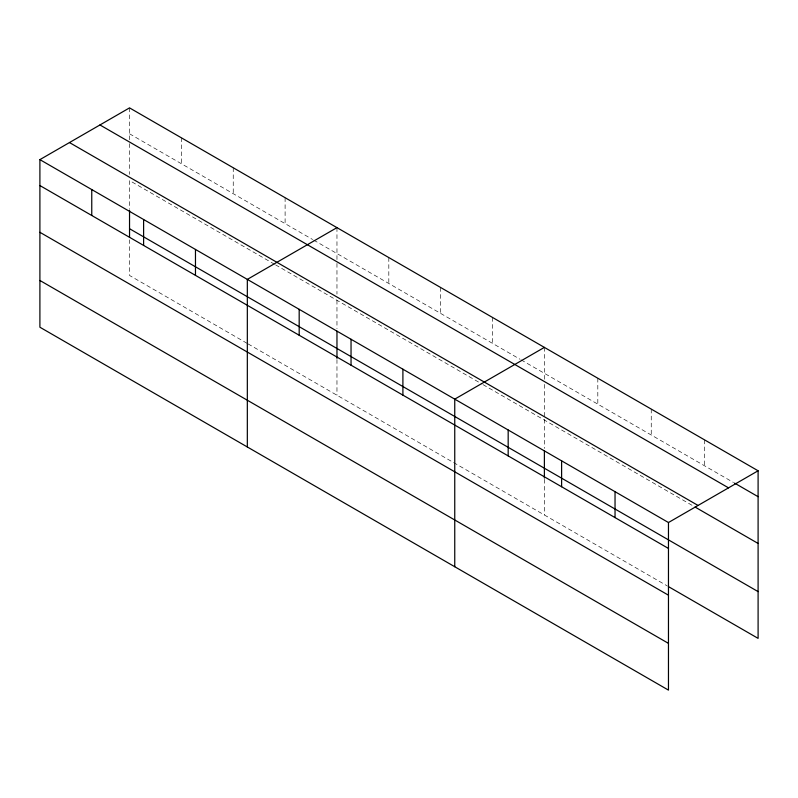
<?xml version="1.0" encoding="UTF-8"?>
<svg xmlns="http://www.w3.org/2000/svg" width="798" height="798" viewBox="0 0 798 798"><rect width="100%" height="100%" fill="white"/><g stroke="black" fill="none" stroke-linecap="round" stroke-linejoin="round"><path stroke-width="0.6" stroke-dasharray="3.99 2.99" d="M129.535 133.795L312.616 239.5M313.674 240.108L520.047 359.26M521.104 359.868L733.522 482.511M274.522 264.258L129.535 180.548L129.535 208.956M275.579 264.866L481.952 384.018M483.009 384.626L692.913 505.812M247.011 343.29L129.535 275.47L129.535 239.789M248.068 343.908L667.268 585.932M704.674 439.927L704.674 465.852M651.248 409.085L651.248 435M597.812 378.242L597.812 404.157M544.386 347.389L544.386 379.459M544.386 384.387L544.386 448.466M544.386 479.309L544.386 514.989M492.536 317.454L492.536 343.369M440.676 287.509L440.676 313.434M388.816 257.574L388.816 283.49M336.965 227.639L336.965 262.163M336.965 263.4L336.965 294.153M336.965 300.307L336.965 328.716M336.965 359.549L336.965 395.229M285.105 197.695L285.105 223.61M233.245 167.76L233.245 193.675M181.395 137.815L181.395 163.74M129.535 107.88L129.535 142.413M129.535 143.64L129.535 174.403"/><path stroke-width="1.2" d="M668.465 595.198L668.465 522.53L39.9 159.63L39.9 327.22L668.465 690.12L668.465 595.198L39.9 232.298M668.345 586.55L758.1 638.37L758.1 470.78L129.535 107.88L39.9 159.63M336.965 227.639L247.33 279.39L247.33 446.98M544.386 347.389L454.75 399.14L454.75 566.74M668.465 522.53L758.1 470.78M734.589 483.119L758.1 496.695M99.959 124.957L728.524 487.857M69.476 142.553L698.041 505.453M695.058 507.049L758.1 543.448M129.535 228.717L758.1 591.617M39.9 185.545L668.465 548.445M39.9 280.467L668.465 643.368M615.039 491.678L615.039 517.603M561.612 460.835L561.612 486.75M544.386 450.94L544.386 478.072M508.176 429.992L508.176 455.907M402.9 369.205L402.9 395.12M351.04 339.26L351.04 365.185M336.965 331.18L336.965 358.322M299.18 309.325L299.18 335.24M195.47 249.445L195.47 275.36M143.61 219.51L143.61 245.425M129.535 210.193L129.535 237.335M91.76 189.565L91.76 215.49"/></g></svg>
